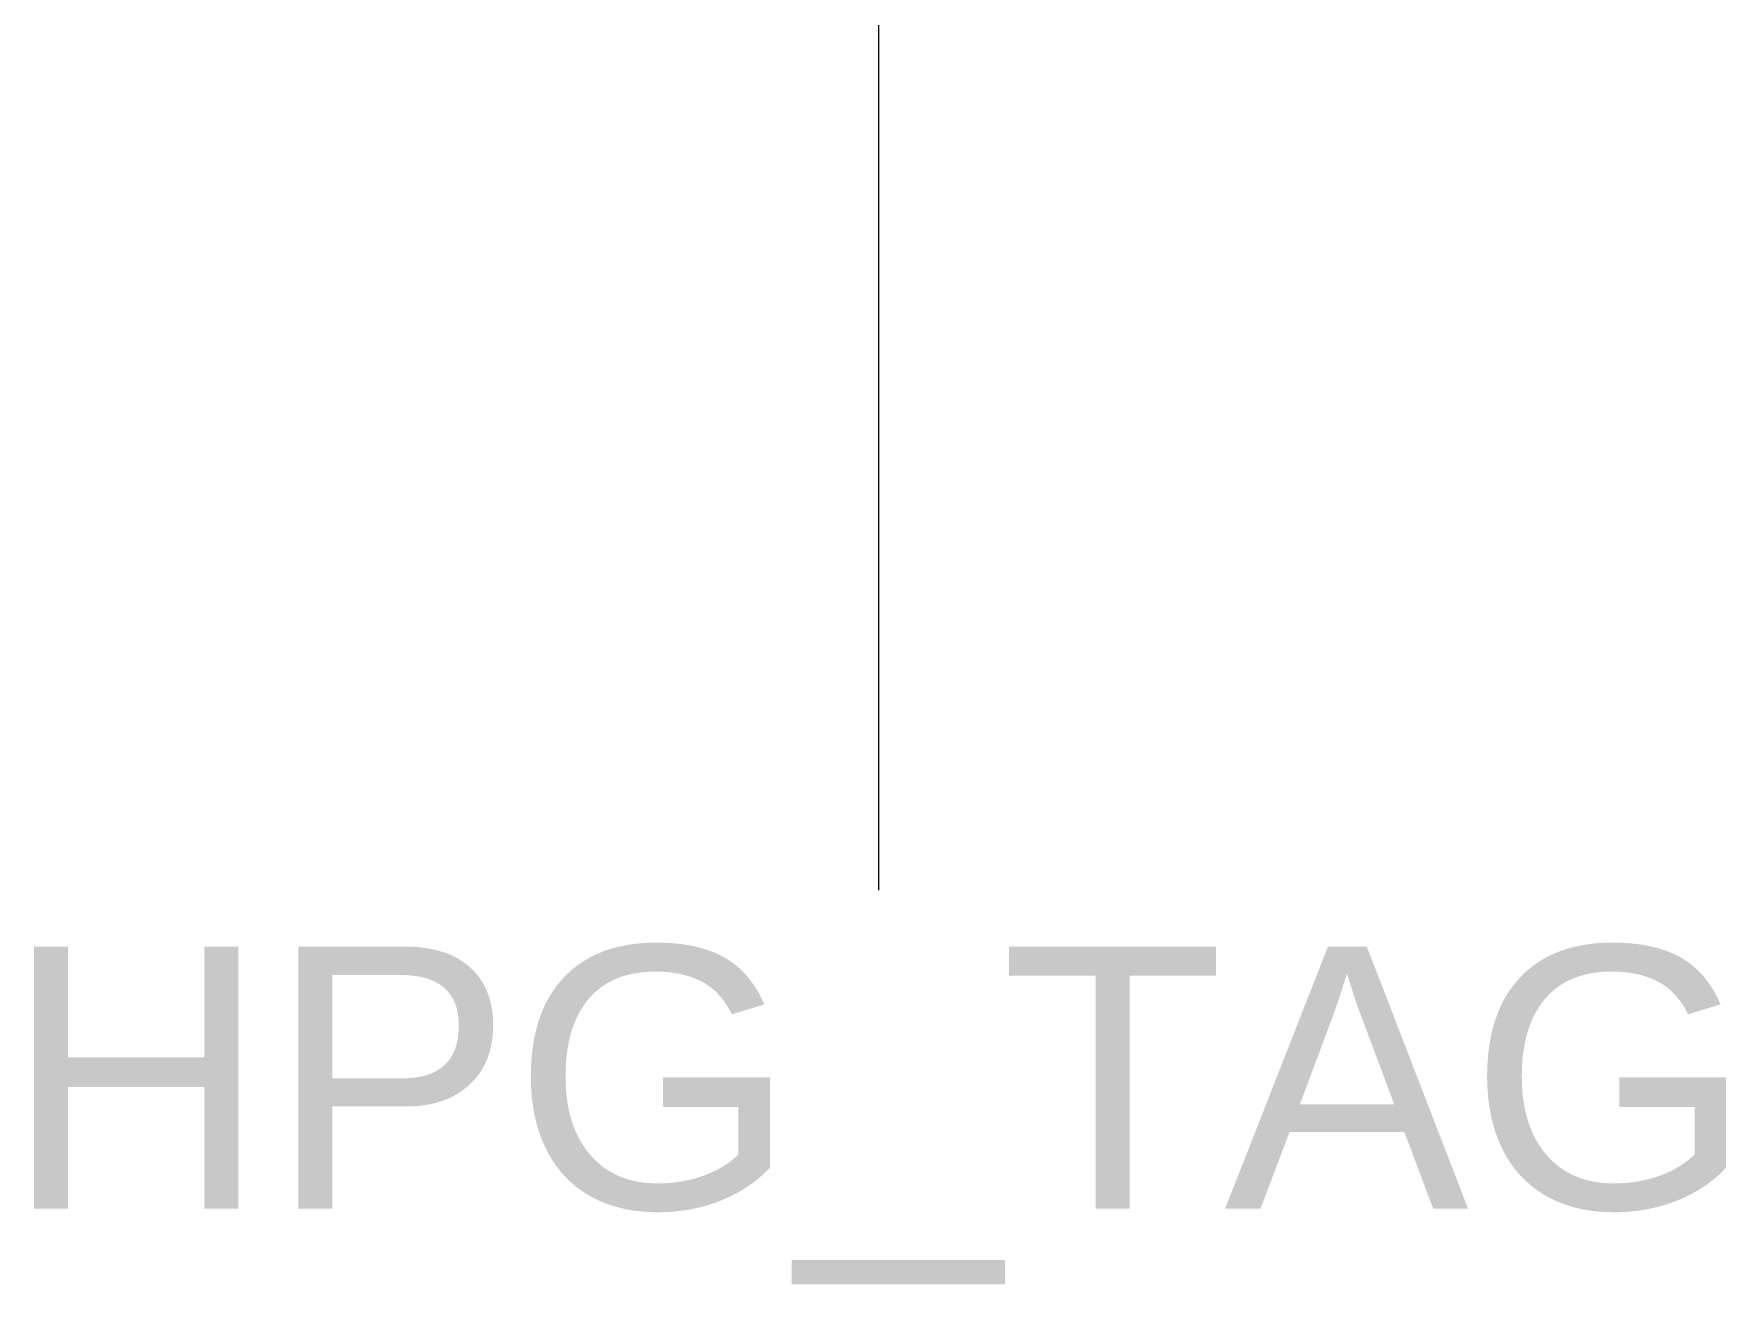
# Model space of a CAD drawing. Header units: millimetres. Extents: x 0 to 1275, y -1288 to 0.
# Drawn here: x 265 to 878, y -1288 to -835 of the extents above; entities that cross this region are included whole.
import ezdxf
from ezdxf.enums import TextEntityAlignment as Align

# ---------------------------------------------------------------- set-up
doc = ezdxf.new("R2010")
doc.units = ezdxf.units.MM
doc.header["$LTSCALE"] = 1000
doc.header["$MEASUREMENT"] = 0
doc.linetypes.add('1', pattern=[0])
doc.layers.get('0').update_dxf_attribs({"linetype": '1'})
doc.layers.add('HPG Equipment Code', color=130, linetype='Continuous')
doc.styles.add('ARIAL', font='arial.ttf')
doc.dimstyles.new('DIM-100', dxfattribs={"dimtxt": 125, "dimasz": 66, "dimexe": 1, "dimexo": 0, "dimgap": 0, "dimtad": 0, "dimtih": 1, "dimtoh": 1, "dimdec": 0, "dimrnd": 10, "dimzin": 3, "dimdsep": 46, "dimtxsty": 'ARIAL', "dimblk": 'OBLIQUE', "dimcen": 1, "dimdle": 1, "dimclrd": 256, "dimclre": 256, "dimclrt": 256, "dimazin": 0, "dimtfac": 1, "dimtdec": 0, "dimtofl": 0, "dimtmove": 0, "dimatfit": 3, "dimldrblk": 'OPEN', "dimfxl": 1, "dimtfill": 1, "dimtolj": 1, "dimtzin": 0, "dimarcsym": 0})

# ---------------------------------------------------------------- blocks, each defined once
blk = doc.blocks.new('_Oblique')
at = {"color": 0, "linetype": 'ByBlock', "lineweight": -2}
blk.add_line((-0.5, -0.5), (0.5, 0.5), dxfattribs=at)

msp = doc.modelspace()

# ---------------------------------------------------------------- leaders
at = {"layer": 'HPG Equipment Code', "ltscale": 0.8}
msp.add_leader([(571.11, -774.02), (571.11, -1213.01)], dimstyle='DIM-100', override={"dimasz": 65, "dimgap": 0, "dimtad": 0, "dimldrblk": 'Dot'}, dxfattribs=at)

# ---------------------------------------------------------------- next in the draw order: wipeouts: each hides what was drawn before it
at = {"ltscale": 0.8}
msp.add_wipeout([(845.95, -1209.45), (845.21, -1202.38), (843.73, -1195.42), (841.53, -1188.66), (838.64, -1182.16), (835.09, -1176.01), (830.91, -1170.25), (826.15, -1164.97), (820.86, -1160.21), (815.11, -1156.03), (808.95, -1152.48), (802.46, -1149.58), (795.69, -1147.39), (788.74, -1145.91), (574.67, -1145.16), (504.56, -1145.16), (353.48, -1145.91), (346.53, -1147.39), (339.76, -1149.58), (333.27, -1152.48), (327.11, -1156.03), (321.36, -1160.21), (316.07, -1164.97), (311.31, -1170.25), (307.14, -1176.01), (303.58, -1182.16), (300.69, -1188.66), (298.49, -1195.42), (297.01, -1202.38), (296.27, -1209.45), (296.27, -1216.56), (297.01, -1223.63), (298.49, -1230.59), (300.69, -1237.35), (303.58, -1243.85), (307.14, -1250.01), (311.31, -1255.76), (316.07, -1261.04), (321.36, -1265.8), (327.11, -1269.98), (333.27, -1273.54), (339.76, -1276.43), (346.53, -1278.63), (353.48, -1280.11), (504.56, -1280.85), (574.67, -1280.85), (788.74, -1280.11), (795.69, -1278.63), (802.46, -1276.43), (808.95, -1273.54), (815.11, -1269.98), (820.86, -1265.8), (826.15, -1261.04), (830.91, -1255.76), (835.09, -1250.01), (838.64, -1243.85), (841.53, -1237.35), (843.73, -1230.59), (845.21, -1223.63), (845.95, -1216.56)], dxfattribs=at).translate(0, 0, 0).dxf.layer = 'HPG Equipment Code'

# ---------------------------------------------------------------- next in the draw order: texts
at = {"layer": 'HPG Equipment Code', "color": 4, "style": 'ARIAL', "flags": 4}
msp.add_attdef('HPG_TAG', text='HPG-01', height=95, dxfattribs=at).set_placement((571.11, -1213.01, 0), align=Align.MIDDLE_CENTER)

doc.saveas('drawing.dxf')
